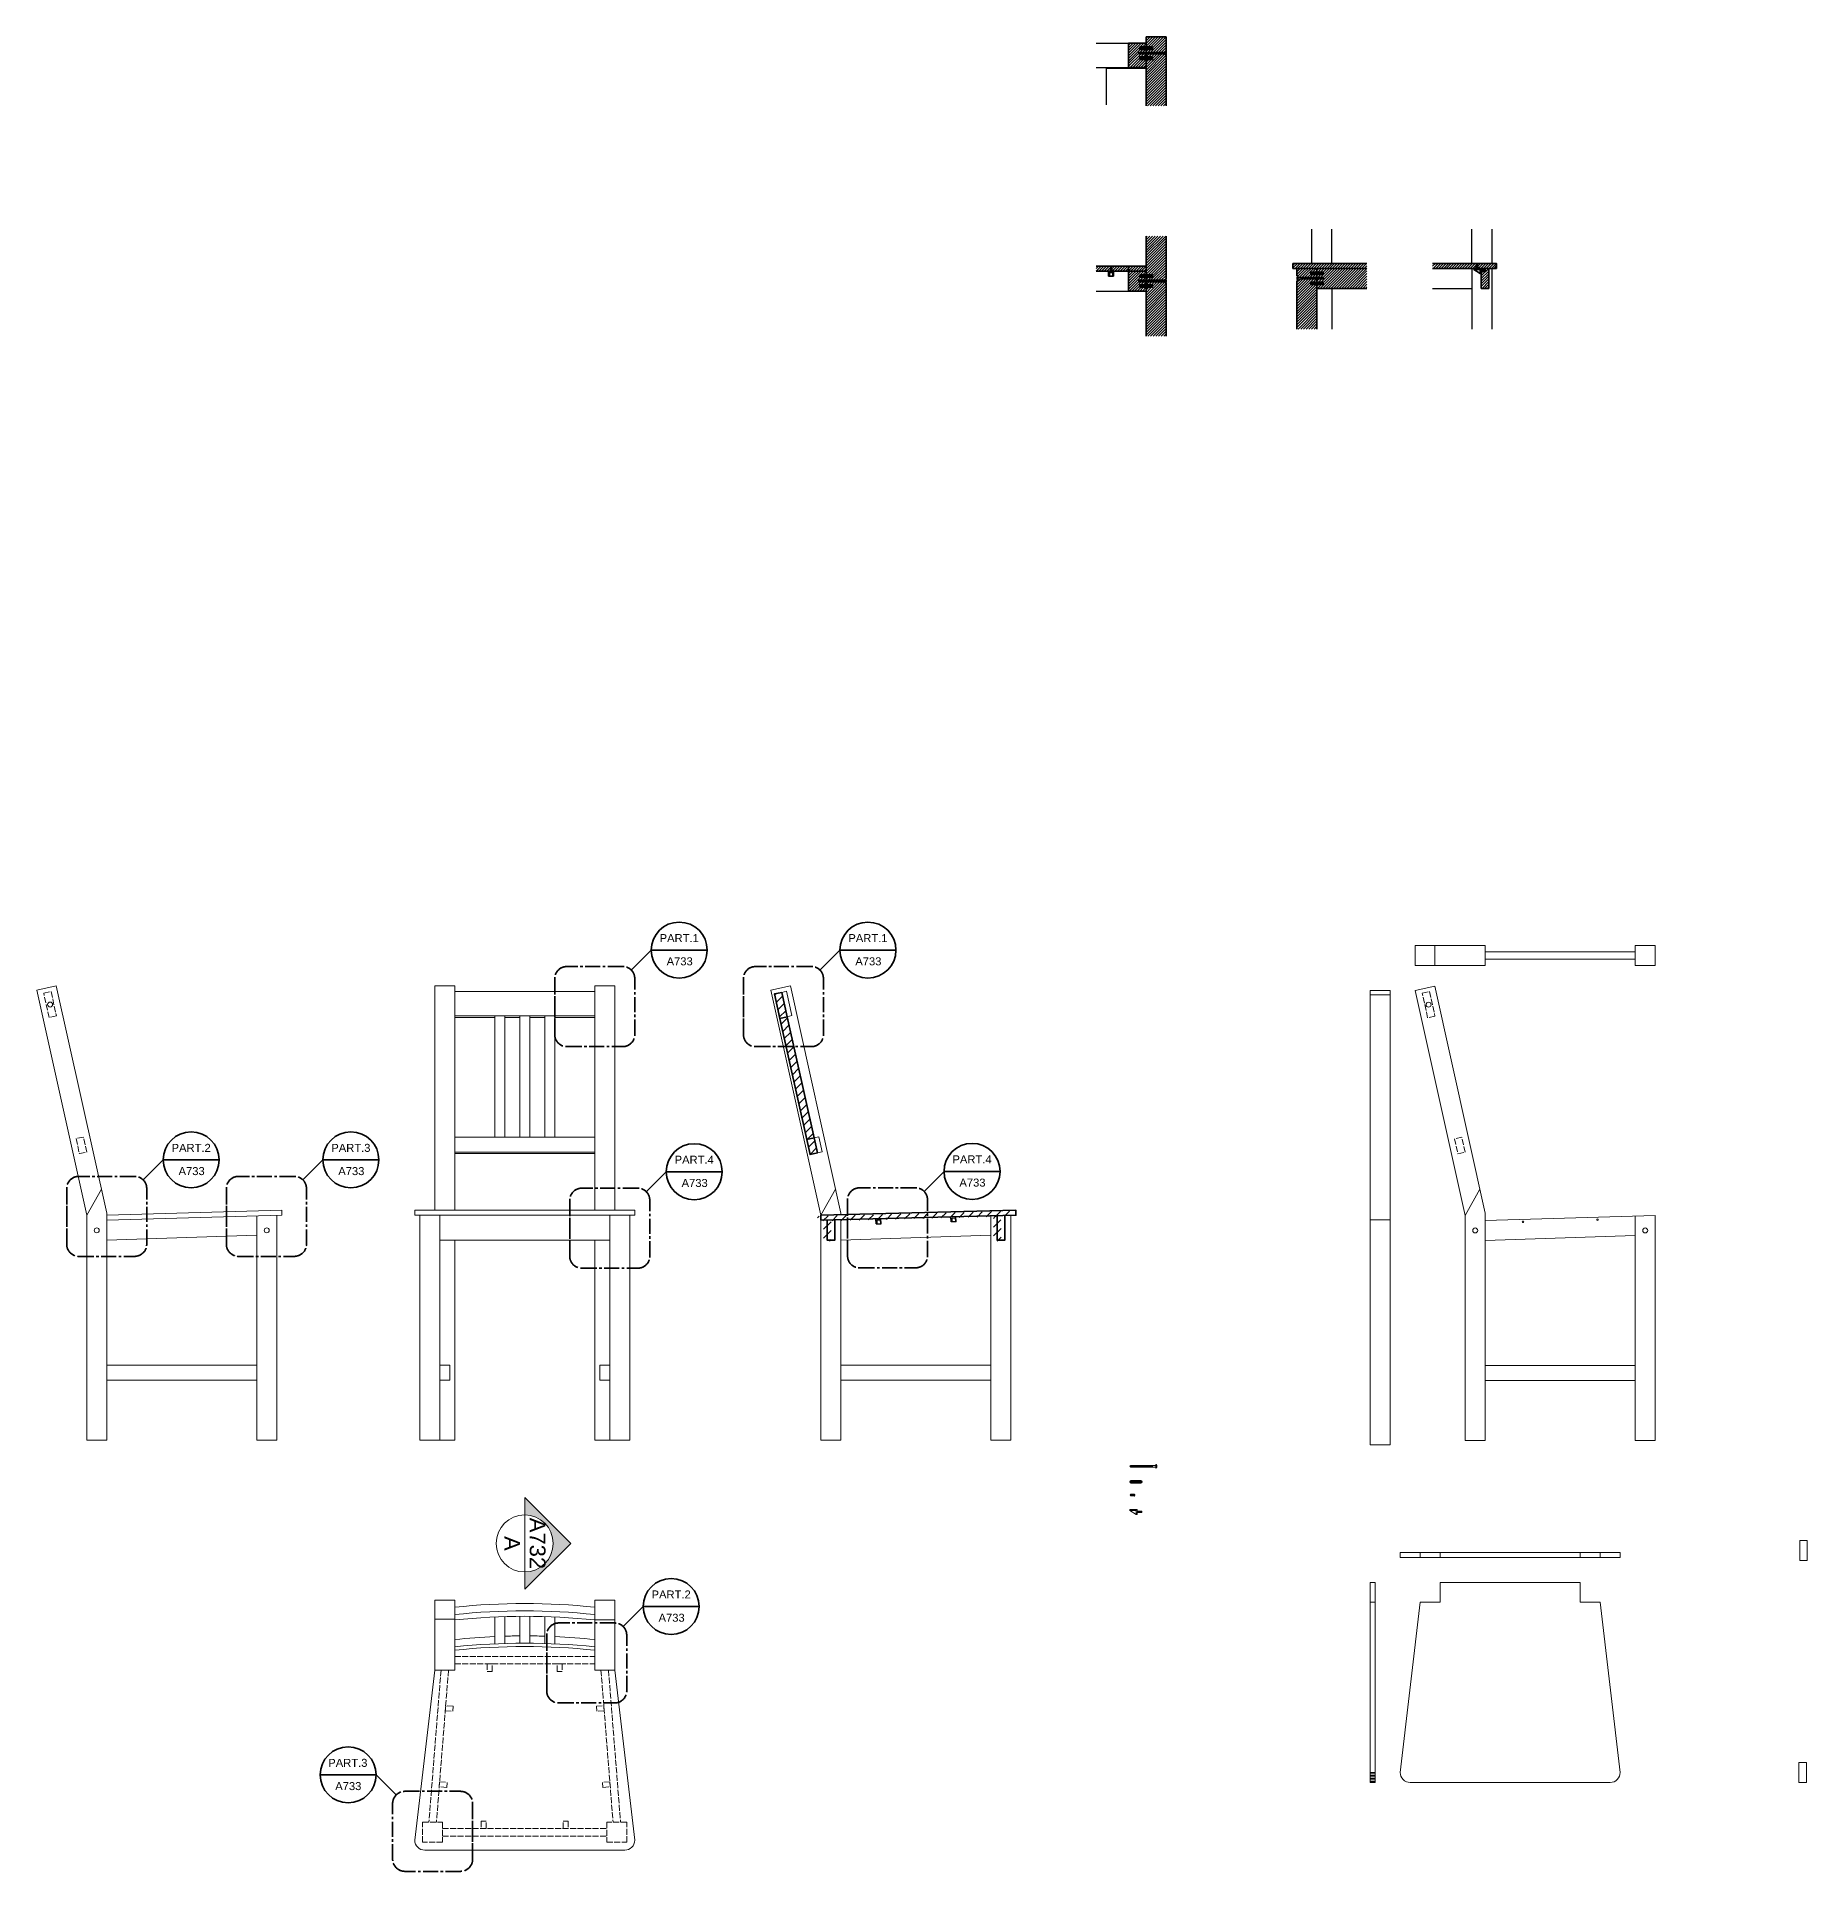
# Model space of a CAD drawing. Header units: inches. Extents: x -747 to 766, y -256 to 288.
# Drawn here: x 36.5 to 390.7, y -78.5 to 288.4 of the extents above; entities that cross this region are included whole.
import ezdxf
from ezdxf.enums import TextEntityAlignment as Align

# ---------------------------------------------------------------- set-up
doc = ezdxf.new("R2010")
doc.units = ezdxf.units.IN
doc.header["$MEASUREMENT"] = 0
doc.linetypes.add('ACAD_ISO02W100', pattern=[15, 12, -3])
doc.linetypes.add('CENTER2', pattern=[1.125, 0.75, -0.125, 0.125, -0.125])
for name, color, linetype, lineweight in [('A-LINE-GRPH', 7, 'Continuous', 13), ('A-PRSP-1', 7, 'Continuous', 40), ('A-SECT A-MCUT', 7, 'Continuous', 35)]:
    doc.layers.add(name, color=color, linetype=linetype, lineweight=lineweight)
doc.styles.add('ARIAL', font='Arial.ttf')
doc.styles.get("Standard").update_dxf_attribs({"font": 'Arial.ttf'})

# ---------------------------------------------------------------- blocks, each defined once
blk = doc.blocks.new('222')
for p, q in [((-1.5, 0), (-1.5, -0.2)), ((0, 0), (0, -0.35)), ((-1.5, -0.2), (-1.05, -0.2)), ((-1.5, -0.2), (-0.2, -1)), ((-0.6499, -0.2002), (-0.2, -0.2)), ((-0.2, -0.2), (-0.2, -1)), ((0, -1), (-0.2, -1)), ((0, -0.35), (0.8, -0.35)), ((0, -0.65), (0.8, -0.65)), ((0, -1), (0, -0.65)), ((0.05, -0.35), (0.05, -0.65)), ((0.1, -0.35), (0.1, -0.65)), ((0.15, -0.35), (0.15, -0.65)), ((0.2, -0.35), (0.2, -0.65)), ((0.25, -0.35), (0.25, -0.65)), ((0.3, -0.35), (0.3, -0.65)), ((0.35, -0.35), (0.35, -0.65)), ((0.4, -0.35), (0.4, -0.65)), ((0.45, -0.35), (0.45, -0.65)), ((0.5, -0.35), (0.5, -0.65)), ((0.55, -0.35), (0.55, -0.65)), ((0.6, -0.35), (0.6, -0.65)), ((0.65, -0.35), (0.65, -0.65)), ((0.7, -0.35), (0.7, -0.65)), ((0.75, -0.35), (0.75, -0.65)), ((0.8, -0.35), (0.8, -0.65)), ((0.8, -0.35), (0.9, -0.375)), ((0.9, -0.625), (0.8, -0.65)), ((0.85, -0.3625), (0.85, -0.6375)), ((0.9, -0.375), (0.9, -0.625))]:
    blk.add_line(p, q)
blk = doc.blocks.new('2')
for p, q in [((-114.31, 468.2), (-111.81, 468.2)), ((-114.29, 468.3), (-111.83, 468.3)), ((-114.29, 468.11), (-111.83, 468.11)), ((-114.22, 468.4), (-111.9, 468.4)), ((-114.22, 468.01), (-111.9, 468.01)), ((-114.06, 468.45), (-112.06, 468.45)), ((-114.06, 467.95), (-112.06, 467.95))]:
    blk.add_line(p, q)
for centre, start, end in [((-114.06, 468.2), 90, 270), ((-112.06, 468.2), 270, 90)]:
    blk.add_arc(centre, 0.25, start, end)
blk = doc.blocks.new('vite sedia')
for p, q in [((127.4, 49.71), (127.49, 49.76)), ((127.4, 49.71), (127.49, 49.66)), ((127.4, 49.71), (127.5, 49.71)), ((127.46, 49.92), (127.5, 49.71)), ((127.5, 49.71), (127.46, 49.5)), ((127.58, 50.06), (127.58, 49.36)), ((127.58, 50.06), (127.63, 50.06)), ((127.58, 49.36), (127.63, 49.36)), ((127.63, 49.36), (127.63, 50.06)), ((132.65, 49.86), (127.63, 49.86)), ((132.65, 49.56), (127.63, 49.56)), ((128.28, 49.56), (128.5, 49.86)), ((128.28, 49.56), (128.28, 49.86)), ((128.5, 49.56), (128.72, 49.86)), ((128.72, 49.56), (128.94, 49.86)), ((128.94, 49.56), (129.16, 49.86)), ((129.16, 49.56), (129.38, 49.86)), ((129.38, 49.56), (129.59, 49.86)), ((129.59, 49.56), (129.81, 49.86)), ((129.81, 49.56), (130.03, 49.86)), ((130.03, 49.56), (130.25, 49.86)), ((130.25, 49.56), (130.47, 49.86)), ((130.47, 49.56), (130.69, 49.86)), ((130.69, 49.56), (130.9, 49.86)), ((130.9, 49.56), (131.12, 49.86)), ((131.12, 49.56), (131.34, 49.86)), ((131.34, 49.56), (131.56, 49.86)), ((131.56, 49.56), (131.78, 49.86)), ((131.78, 49.56), (132, 49.86)), ((132, 49.56), (132.21, 49.86)), ((132.21, 49.56), (132.43, 49.86)), ((132.43, 49.56), (132.65, 49.86)), ((132.85, 49.71), (132.65, 49.86)), ((132.65, 49.56), (132.65, 49.86)), ((132.65, 49.56), (132.85, 49.71))]:
    blk.add_line(p, q)
blk.add_spline([(127.58, 50.06), (127.43, 49.86), (127.43, 49.56), (127.58, 49.36)], degree=3)
blk = doc.blocks.new('9')
for p, q in [((0, 0), (-0.15, -0.15)), ((0.15, -0.15), (0, 0)), ((-0.2, -0.86), (-0.2, -0.85)), ((-0.2, -0.85), (0.2, -0.85)), ((-0.2, -0.86), (0.2, -0.86)), ((-0.15, -0.85), (-0.15, -0.15)), ((-0.15, -0.15), (0.15, -0.15)), ((0.12, -0.24), (-0.13, -0.16)), ((0.12, -0.33), (-0.13, -0.25)), ((0.12, -0.43), (-0.13, -0.35)), ((0.12, -0.54), (-0.13, -0.46)), ((0.12, -0.64), (-0.13, -0.56)), ((0.12, -0.74), (-0.13, -0.66)), ((0.12, -0.84), (-0.13, -0.76)), ((-0.04, -0.89), (-0.04, -0.95)), ((-0.04, -0.89), (0.04, -0.89)), ((-0.04, -0.95), (0.04, -0.95)), ((0, -0.89), (0, -0.95)), ((0.03, -0.86), (0.03, -0.86)), ((0.04, -0.89), (0.04, -0.95)), ((0.15, -0.15), (0.15, -0.85)), ((0.15, -0.25), (0.15, -0.25)), ((0.15, -0.44), (0.15, -0.44)), ((0.15, -0.55), (0.15, -0.55)), ((0.2, -0.86), (0.2, -0.85))]:
    blk.add_line(p, q)
for points in [[(-0.2, -0.86), (-0.15, -0.9), (-0.09, -0.93), (-0.04, -0.95)], [(0.04, -0.95), (0.09, -0.93), (0.15, -0.9), (0.2, -0.86)]]:
    blk.add_open_spline(points, degree=3)
blk = doc.blocks.new('SYMBOL')
at = {"layer": 'A-PRSP-1', "linetype": 'Continuous', "lineweight": 20}
h = blk.add_hatch(color=256, dxfattribs=at)
h.dxf.hatch_style = 1
h.paths.add_polyline_path([(11.206, 4.948), (11.316, 4.948, -1), (11.678, 4.948), (11.788, 4.948), (11.497, 5.241)])
at = {"linetype": 'Continuous', "lineweight": 20}
blk.add_line((11.316, 4.948), (11.678, 4.948), dxfattribs=at)
at = {"layer": 'A-PRSP-1', "linetype": 'Continuous', "lineweight": 20}
for p, q in [((11.206, 4.948), (11.497, 5.241)), ((11.788, 4.948), (11.497, 5.241)), ((11.316, 4.948), (11.206, 4.948)), ((11.678, 4.948), (11.788, 4.948))]:
    blk.add_line(p, q, dxfattribs=at)
blk.add_circle((11.497, 4.948), 0.181, dxfattribs=at)
at = {"linetype": 'Continuous', "lineweight": 20}
for tag, p in [('TAVOLA', (11.497, 5.08)), ('SEZIONE', (11.497, 4.918))]:
    blk.add_attdef(tag, text='', height=0.1, dxfattribs=at).set_placement(p, align=Align.TOP_CENTER)
blk = doc.blocks.new('SECT PARTICOLARI')
at = {"layer": 'A-SECT A-MCUT'}
for q in [(9.12, 9.36), (28.12, 14.36)]:
    blk.add_line((14.12, 14.36), q, dxfattribs=at)
at = {"layer": 'A-SECT A-MCUT', "linetype": 'CENTER2', "ltscale": 5}
blk.add_lwpolyline([(-10, -6.76, 0.414214), (-7, -9.76), (7, -9.76, 0.414214), (10, -6.76), (10, 7.24, 0.414214), (7, 10.24), (-7, 10.24, 0.414214), (-10, 7.24), (-10, -6.76), (-10, 7.24)], format="xyb", dxfattribs=at)
at = {"layer": 'A-SECT A-MCUT'}
blk.add_circle((21.12, 14.36), 7, dxfattribs=at)
at = {"style": 'ARIAL'}
blk.add_attdef('1', text='', height=2, dxfattribs=at).set_placement((21.12, 18.36), align=Align.TOP_CENTER)
blk.add_attdef('A714', (17.97, 10.55), '', height=2, dxfattribs=at)

msp = doc.modelspace()

# ---------------------------------------------------------------- hatches: boundary and pattern name
at = {"transparency": 33554567}
h = msp.add_hatch(dxfattribs=at)
h.set_pattern_fill('ANSI31', color=256, scale=3)
h.paths.add_polyline_path([(257.17, 283.89), (257.17, 284.39), (258.42, 284.39), (258.42, 284.99), (256.99, 284.99), (256.99, 285.29), (258.42, 285.29), (258.42, 285.89), (257.17, 285.89), (257.17, 286.39), (258.42, 286.39), (258.42, 287.14), (254.92, 287.14), (254.92, 282.26), (258.42, 282.26), (258.42, 283.89)])
h.paths.add_polyline_path([(258.42, 274.6), (262.42, 274.6), (262.42, 284.79), (262.22, 284.79), (262.22, 284.99), (258.42, 284.99), (258.42, 284.39), (259.67, 284.39), (259.67, 283.89), (258.42, 283.89)])
h.paths.add_polyline_path([(262.22, 285.29), (262.22, 285.49), (262.27, 285.49), (262.42, 285.49), (262.42, 288.42), (258.42, 288.42), (258.42, 286.39), (259.67, 286.39), (259.67, 285.89), (258.42, 285.89), (258.42, 285.29)])
h = msp.add_hatch(dxfattribs=at)
h.set_pattern_fill('ANSI31', color=256, scale=3)
h.paths.add_polyline_path([(248.42, 242.55), (248.42, 241.55), (251.27, 241.55), (251.27, 242.2), (251.57, 242.2), (251.57, 241.55), (254.92, 241.55), (254.92, 242.55)])
h.paths.add_polyline_path([(258.42, 241.55), (258.42, 242.55), (254.92, 242.55), (254.92, 241.55)])
h.paths.add_polyline_path([(254.92, 241.55), (254.92, 237.55), (258.42, 237.55), (258.42, 238.3), (257.17, 238.3), (257.17, 238.8), (258.42, 238.8), (258.42, 239.4), (256.99, 239.4), (256.99, 239.7), (258.42, 239.7), (258.42, 240.3), (257.17, 240.3), (257.17, 240.8), (258.42, 240.8), (258.42, 241.55)])
h.paths.add_polyline_path([(259.67, 240.8), (259.67, 240.3), (258.42, 240.3), (258.42, 239.7), (262.22, 239.7), (262.22, 239.9), (262.27, 239.9), (262.42, 239.9), (262.42, 248.55), (258.42, 248.55), (258.42, 240.8)])
h.paths.add_polyline_path([(259.67, 238.3), (258.42, 238.3), (258.42, 228.55), (262.42, 228.55), (262.42, 239.2), (262.22, 239.2), (262.22, 239.4), (258.42, 239.4), (258.42, 238.8), (259.67, 238.8)])
at = {"transparency": 33554569}
h = msp.add_hatch(dxfattribs=at)
h.set_pattern_fill('ANSI31', color=256, scale=3)
h.paths.add_polyline_path([(324.43, 242.59), (324.43, 242.79), (324.73, 242.79), (324.73, 242.59), (324.73, 242.59), (324.73, 242.09), (325.43, 242.09), (328.48, 242.09), (328.48, 243.09), (315.71, 243.09), (315.71, 242.09), (324.43, 242.09)])
h.paths.add_polyline_path([(326.94, 242.09), (325.43, 242.09), (325.43, 241.74), (326.23, 241.74), (326.33, 241.72), (326.33, 241.47), (326.23, 241.44), (325.43, 241.44), (325.43, 241.09), (325.43, 238.09), (326.94, 238.09)])
h.paths.add_polyline_path([(325.48, 241.74), (325.43, 241.74), (325.43, 242.09), (324.73, 242.09), (324.73, 241.89), (324.78, 241.89), (325.23, 241.89), (325.23, 241.09), (325.43, 241.09), (325.43, 241.44), (325.48, 241.44)])
h.paths.add_polyline_path([(324.43, 242.09), (323.93, 242.09), (323.93, 241.89), (324.38, 241.89), (324.43, 241.89)])
at = {"layer": 'A-LINE-GRPH', "transparency": 33554569}
h = msp.add_hatch(dxfattribs=at)
h.set_pattern_fill('ANSI31', color=256, scale=3)
h.paths.add_polyline_path([(288.58, 242.09), (288.58, 240.59), (288.78, 240.59), (288.78, 240.24), (292.58, 240.24), (292.58, 240.84), (291.33, 240.84), (291.33, 241.34), (292.58, 241.34), (292.58, 242.09)])
h.paths.add_polyline_path([(288.58, 229.96), (292.58, 229.96), (292.58, 238.84), (291.33, 238.84), (291.33, 239.34), (292.58, 239.34), (292.58, 239.94), (288.78, 239.94), (288.78, 239.74), (288.78, 239.59), (288.58, 239.59)])
h.paths.add_polyline_path([(302.55, 238.09), (302.55, 242.09), (292.58, 242.09), (292.58, 241.34), (293.83, 241.34), (293.83, 240.84), (292.58, 240.84), (292.58, 240.24), (293.8, 240.24), (294, 240.09), (293.8, 239.94), (292.58, 239.94), (292.58, 239.34), (293.83, 239.34), (293.83, 238.84), (292.58, 238.84), (292.58, 238.09)])
h.paths.add_polyline_path([(287.77, 243.09), (287.77, 242.09), (302.55, 242.09), (302.55, 243.09)])
at = {"layer": 'A-LINE-GRPH', "ltscale": 3}
h = msp.add_hatch(dxfattribs=at)
h.set_pattern_fill('ANSI31', color=256, scale=10)
h.set_pattern_definition([(45, (-6.4486, -0.1627), (-0.8838835, 0.8838835), [])])
h.paths.add_polyline_path([(185.15, 92.1), (186.61, 92.42), (185.53, 97.3), (184.06, 96.98)])
h.paths.add_polyline_path([(190.53, 67.87), (192, 68.2), (186.61, 92.42), (185.15, 92.1)])
h.paths.add_polyline_path([(191.2, 64.87), (192.66, 65.2), (192, 68.2), (190.53, 67.87)])
h.paths.add_polyline_path([(195.41, 51.55), (193.91, 51.55), (193.91, 47.55), (195.41, 47.55)])
h.paths.add_polyline_path([(192.66, 52.55), (192.66, 51.55), (231.66, 52.55), (231.66, 53.55)])
h.paths.add_polyline_path([(227.91, 47.55), (229.41, 47.55), (229.38, 52.47), (227.88, 52.47)])

# ---------------------------------------------------------------- linework, layer by layer
for p, q in [((248.42, 287.14), (254.92, 287.14)), ((248.42, 282.26), (254.92, 282.26)), ((250.42, 282.26), (254.92, 282.26)), ((250.42, 282.26), (250.42, 274.77)), ((250.42, 282.1), (258.42, 282.1)), ((254.92, 282.26), (255.04, 282.1)), ((255.04, 282.1), (258.29, 282.1)), ((291.58, 243.09), (291.58, 249.96)), ((295.58, 243.09), (295.58, 249.96)), ((323.58, 243.09), (323.58, 249.96)), ((327.58, 249.96), (327.58, 243.09)), ((323.58, 242.09), (323.58, 229.96)), ((327.58, 242.09), (327.58, 229.96)), ((248.42, 237.55), (254.92, 237.55)), ((295.58, 238.09), (295.58, 229.96)), ((315.71, 238.09), (323.58, 238.09)), ((204.41, 50.99), (204.39, 51.99)), ((205.24, 51.81), (204.54, 51.79)), ((204.54, 51.79), (204.56, 51)), ((205.24, 51.81), (205.26, 51.01)), ((205.41, 51.02), (205.39, 52.02)), ((219.41, 51.38), (219.38, 52.38)), ((220.41, 51.4), (219.41, 51.38)), ((219.54, 52.17), (220.24, 52.19)), ((219.54, 52.17), (219.56, 51.38)), ((220.24, 52.19), (220.26, 51.4)), ((220.41, 51.4), (220.38, 52.4)), ((204.41, 50.99), (205.41, 51.02))]:
    msp.add_line(p, q)
at = {"layer": 'A-LINE-GRPH'}
for p, q in [((312.23, 102.68), (312.23, 106.68)), ((326.23, 106.68), (312.23, 106.68)), ((316.13, 102.68), (316.13, 106.68)), ((326.23, 102.68), (326.23, 106.68)), ((360.23, 106.68), (356.23, 106.68)), ((356.23, 102.68), (356.23, 106.68)), ((360.23, 102.68), (360.23, 106.68)), ((356.23, 105.43), (326.23, 105.43)), ((356.23, 103.93), (326.23, 103.93)), ((326.23, 102.68), (312.23, 102.68)), ((360.23, 102.68), (356.23, 102.68)), ((36.53, 97.71), (40.43, 98.58)), ((36.53, 97.71), (46.53, 52.71)), ((40.43, 98.58), (50.53, 53.15)), ((116.14, 53.71), (116.14, 98.58)), ((116.14, 98.58), (120.14, 98.58)), ((120.14, 53.71), (120.14, 98.58)), ((120.14, 97.47), (148.14, 97.47)), ((148.14, 53.71), (148.14, 98.58)), ((148.14, 98.58), (152.14, 98.58)), ((152.14, 98.58), (152.14, 53.71)), ((183.39, 97.71), (187.29, 98.58)), ((183.39, 97.71), (193.39, 52.71)), ((185.53, 97.3), (186.5, 97.52)), ((186.5, 97.52), (187.59, 92.64)), ((187.29, 98.58), (197.39, 53.15)), ((307.23, 97.68), (303.23, 97.68)), ((303.23, 97.68), (303.23, 6.81)), ((307.23, 96.81), (303.23, 96.81)), ((307.23, 6.81), (307.23, 97.68)), ((312.23, 97.68), (316.13, 98.55)), ((312.23, 97.68), (322.23, 52.68)), ((316.13, 98.55), (326.23, 53.12)), ((120.14, 92.58), (148.14, 92.58)), ((120.14, 92.26), (128.14, 92.26)), ((128.14, 92.58), (128.14, 68.36)), ((130.14, 92.58), (130.14, 68.36)), ((130.14, 92.26), (133.14, 92.26)), ((133.14, 92.58), (133.14, 68.36)), ((133.14, 92.58), (133.14, 68.36)), ((135.14, 92.58), (135.14, 68.36)), ((135.14, 92.58), (135.14, 68.36)), ((135.14, 92.26), (138.14, 92.26)), ((138.14, 92.58), (138.14, 68.36)), ((140.14, 92.58), (140.14, 68.36)), ((140.14, 92.26), (148.14, 92.26)), ((187.59, 92.64), (186.61, 92.42)), ((120.14, 68.36), (148.14, 68.36)), ((192, 68.2), (192.97, 68.42)), ((192.97, 68.42), (193.64, 65.42)), ((120.14, 65.36), (148.14, 65.36)), ((120.14, 65.04), (148.14, 65.04)), ((192.66, 65.2), (193.64, 65.42)), ((49.46, 57.95), (46.53, 52.71)), ((196.32, 57.95), (193.39, 52.71)), ((325.16, 57.92), (322.23, 52.68)), ((46.53, 7.71), (46.53, 52.71)), ((50.53, 52.71), (85.53, 53.71)), ((50.53, 7.71), (50.53, 53.15)), ((50.53, 51.71), (85.53, 52.71)), ((80.53, 52.57), (80.53, 7.71)), ((84.53, 52.68), (84.53, 7.71)), ((85.53, 53.71), (85.53, 52.71)), ((156.14, 53.71), (112.14, 53.71)), ((112.14, 52.71), (112.14, 53.71)), ((156.14, 52.71), (112.14, 52.71)), ((113.14, 52.71), (113.14, 7.71)), ((117.14, 52.71), (117.14, 7.71)), ((151.14, 52.71), (151.14, 7.71)), ((155.14, 7.71), (155.14, 52.71)), ((156.14, 52.71), (156.14, 53.71)), ((193.39, 7.71), (193.39, 51.71)), ((197.39, 52.71), (197.39, 53.15)), ((197.39, 7.71), (197.39, 51.71)), ((227.39, 52.58), (227.39, 7.71)), ((231.39, 52.68), (231.39, 7.71)), ((307.23, 51.81), (303.23, 51.81)), ((322.23, 7.68), (322.23, 52.68)), ((326.23, 7.68), (326.23, 53.12)), ((326.23, 51.68), (326.23, 53.12)), ((360.23, 52.68), (326.23, 51.68)), ((356.2, 52.56), (356.23, 7.68)), ((360.23, 52.68), (360.23, 7.68)), ((50.53, 47.71), (80.53, 48.71)), ((117.14, 47.71), (151.14, 47.71)), ((120.14, 47.71), (120.14, 7.71)), ((148.14, 47.71), (148.14, 7.71)), ((197.39, 47.71), (227.39, 48.71)), ((326.23, 47.68), (356.23, 48.68)), ((80.53, 22.71), (50.53, 22.71)), ((117.14, 22.71), (119.14, 22.71)), ((119.14, 22.71), (119.14, 19.71)), ((151.14, 22.71), (149.14, 22.71)), ((149.14, 22.71), (149.14, 19.71)), ((227.39, 22.71), (197.39, 22.71)), ((356.23, 22.68), (326.23, 22.68)), ((80.53, 19.71), (50.53, 19.71)), ((119.14, 19.71), (117.14, 19.71)), ((149.14, 19.71), (151.14, 19.71)), ((227.39, 19.71), (197.39, 19.71)), ((356.23, 19.68), (326.23, 19.68)), ((46.53, 7.71), (50.53, 7.71)), ((80.53, 7.71), (84.53, 7.71)), ((113.14, 7.71), (117.14, 7.71)), ((120.14, 7.71), (117.14, 7.71)), ((148.14, 7.71), (151.14, 7.71)), ((151.14, 7.71), (155.14, 7.71)), ((193.39, 7.71), (197.39, 7.71)), ((227.39, 7.71), (231.39, 7.71)), ((322.23, 7.68), (326.23, 7.68)), ((356.23, 7.68), (360.23, 7.68)), ((303.23, 6.81), (307.23, 6.81)), ((255.14, -6.1), (256.64, -6.1)), ((255.59, -6.3), (255.59, -6.1)), ((255.59, -6.3), (255.99, -6.3)), ((255.99, -6.3), (255.99, -6.1)), ((309.23, -15.72), (309.23, -14.72)), ((309.23, -14.72), (353.23, -14.72)), ((309.23, -15.72), (353.23, -15.72)), ((313.23, -14.72), (313.23, -15.72)), ((317.23, -14.72), (317.23, -15.72)), ((345.23, -14.72), (345.23, -15.72)), ((349.23, -14.72), (349.23, -15.72)), ((353.23, -15.72), (353.23, -14.72)), ((304.23, -20.72), (303.23, -20.72)), ((303.23, -20.72), (303.23, -24.69)), ((304.23, -20.72), (304.23, -60.71)), ((317.23, -20.72), (345.23, -20.72)), ((317.23, -20.72), (317.23, -24.69)), ((345.23, -20.72), (345.23, -24.69)), ((120.14, -24.26), (116.14, -24.26)), ((116.14, -38.24), (116.14, -24.26)), ((116.14, -28.09), (116.14, -24.26)), ((120.14, -38.26), (120.14, -24.26)), ((148.14, -38.26), (148.14, -24.26)), ((148.14, -24.26), (152.14, -24.26)), ((152.14, -24.26), (152.14, -38.24)), ((303.23, -60.71), (303.23, -24.69)), ((303.23, -24.69), (304.23, -24.69)), ((313.23, -24.69), (317.23, -24.69)), ((349.23, -24.69), (345.23, -24.69)), ((120.14, -28.09), (116.14, -28.09)), ((128.14, -27.62), (128.14, -33)), ((130.14, -27.54), (130.14, -32.93)), ((133.14, -27.49), (133.14, -32.87)), ((133.14, -27.49), (133.14, -32.87)), ((135.14, -27.49), (135.14, -32.87)), ((135.14, -27.49), (135.14, -32.87)), ((138.14, -27.54), (138.14, -32.93)), ((140.14, -27.62), (140.14, -33)), ((152.14, -28.17), (148.14, -28.16)), ((116.14, -38.24), (116.14, -36.24)), ((130.14, -33.59), (130.14, -33.6)), ((138.14, -33.59), (138.14, -33.6)), ((116.14, -38.24), (120.14, -38.26)), ((152.14, -38.24), (148.14, -38.26)), ((304.23, -58.71), (303.23, -58.71)), ((304.23, -59.01), (303.23, -59.01)), ((304.23, -59.31), (303.23, -59.31)), ((304.23, -59.61), (303.23, -59.61)), ((304.23, -59.91), (303.23, -59.91)), ((304.23, -60.21), (303.23, -60.21)), ((304.23, -60.51), (303.23, -60.51)), ((304.23, -60.71), (303.23, -60.71))]:
    msp.add_line(p, q, dxfattribs=at)
at = {"layer": 'A-LINE-GRPH', "linetype": 'ACAD_ISO02W100', "ltscale": 0.1, "transparency": 33554687}
for p, q in [((120.14, -35.51), (148.14, -35.51)), ((117.39, -38.25), (114.97, -68.68)), ((118.89, -38.25), (116.48, -68.68)), ((120.14, -37.01), (148.14, -37.01)), ((149.39, -38.25), (151.8, -68.68)), ((150.89, -38.25), (153.3, -68.68)), ((117.72, -69.93), (150.55, -69.93)), ((117.72, -71.43), (150.55, -71.43))]:
    msp.add_line(p, q, dxfattribs=at)
for points in [[(39.4, 97.47), (40.48, 92.58), (39.02, 92.26), (37.93, 97.14)], [(315.1, 97.44), (316.18, 92.56), (314.72, 92.23), (313.64, 97.11)], [(44.4, 68.04), (45.07, 65.04), (46.53, 65.36), (45.87, 68.36)], [(320.1, 68.01), (320.77, 65.01), (322.23, 65.33), (321.57, 68.33)], [(126.64, -37.01), (126.64, -38.51), (127.64, -38.51), (127.64, -37.01)], [(141.64, -37.01), (141.64, -38.51), (140.64, -38.51), (140.64, -37.01)], [(119.82, -45.48), (118.33, -45.36), (118.25, -46.36), (119.74, -46.48)], [(148.46, -45.48), (149.95, -45.36), (150.03, -46.36), (148.53, -46.48)], [(118.54, -61.69), (117.04, -61.57), (117.12, -60.57), (118.61, -60.69)], [(149.74, -61.69), (151.24, -61.57), (151.16, -60.57), (149.66, -60.69)], [(113.72, -68.68), (117.72, -68.68), (117.72, -72.68), (113.72, -72.68)], [(125.43, -68.43), (125.43, -69.93), (126.43, -69.93), (126.43, -68.43)], [(142.85, -68.43), (142.85, -69.93), (141.85, -69.93), (141.85, -68.43)], [(154.55, -68.68), (150.55, -68.68), (150.55, -72.68), (154.55, -72.68)]]:
    msp.add_lwpolyline(points, close=True, dxfattribs=at)
at = {"layer": 'A-LINE-GRPH'}
for points in [[(390.66, -12.3), (389.16, -12.3), (389.16, -16.3), (390.66, -16.3)], [(390.48, -56.71), (388.98, -56.71), (388.98, -60.71), (390.48, -60.71)]]:
    msp.add_lwpolyline(points, close=True, dxfattribs=at)
for points in [[(313.23, -24.69), (309.23, -58.71, 0.414214), (311.23, -60.71), (351.23, -60.71, 0.414214), (353.23, -58.71), (349.23, -24.69)], [(116.14, -38.24), (112.14, -72.26, 0.414214), (114.14, -74.26), (154.14, -74.26, 0.414214), (156.14, -72.26), (152.14, -38.24)]]:
    msp.add_lwpolyline(points, format="xyb", dxfattribs=at)
for centre, radius in [((39.21, 94.86), 0.5), ((314.91, 94.83), 0.5), ((333.78, 51.4), 0.15), ((348.69, 51.84), 0.15), ((48.53, 49.71), 0.5), ((82.53, 49.71), 0.5), ((324.23, 49.68), 0.5), ((358.23, 49.68), 0.5)]:
    msp.add_circle(centre, radius, dxfattribs=at)
for centre, start, end in [((134.14, -158.64), 83.9898, 96.0102), ((134.14, -160.11), 83.9898, 96.0102), ((134.14, -161.19), 83.9898, 96.0102), ((134.14, -165.11), 92.5719, 96.0102), ((134.14, -166.57), 83.9898, 96.0102), ((134.14, -165.11), 90.4285, 91.7143), ((134.14, -165.11), 88.2857, 89.5715), ((134.14, -165.11), 83.9898, 87.4281), ((134.14, -167.24), 83.9898, 96.0102)]:
    msp.add_arc(centre, 133.71, start, end, dxfattribs=at)
for points in [[(204.68, 51.79), (204.89, 51.72), (205.1, 51.8)], [(220.09, 52.19), (219.89, 52.11), (219.68, 52.18)]]:
    msp.add_spline(points, degree=3, dxfattribs=at)
at = {"layer": 'A-SECT A-MCUT'}
for p, q in [((254.92, 282.26), (254.92, 287.14)), ((254.92, 287.14), (258.42, 287.14)), ((258.42, 288.42), (262.42, 288.42)), ((258.42, 288.42), (258.42, 286.39)), ((262.42, 288.42), (262.42, 274.6)), ((258.42, 285.29), (258.42, 285.89)), ((258.42, 284.99), (258.42, 284.39)), ((258.42, 283.89), (258.42, 274.6)), ((262.22, 285.49), (262.42, 285.49)), ((262.42, 284.79), (262.22, 284.79)), ((254.92, 282.26), (258.42, 282.26)), ((258.42, 240.8), (258.42, 248.55)), ((262.42, 248.55), (262.42, 239.9)), ((251.27, 241.55), (251.27, 242.2)), ((251.27, 242.2), (251.57, 242.2)), ((251.57, 242.2), (251.57, 241.55)), ((254.92, 242.55), (254.92, 237.55)), ((287.77, 243.09), (287.77, 242.09)), ((250.92, 240.55), (250.92, 241.55)), ((250.92, 240.55), (251.92, 240.55)), ((251.22, 241.35), (251.07, 241.35)), ((251.07, 241.35), (251.07, 240.55)), ((251.62, 241.35), (251.77, 241.35)), ((251.77, 241.35), (251.77, 240.55)), ((251.92, 240.55), (251.92, 241.55)), ((258.42, 239.7), (258.42, 240.3)), ((258.42, 239.4), (258.42, 238.8)), ((262.22, 239.9), (262.42, 239.9)), ((262.42, 239.2), (262.22, 239.2)), ((262.42, 239.2), (262.42, 228.55)), ((288.58, 242.09), (288.58, 240.59)), ((288.58, 242.09), (292.58, 242.09)), ((288.78, 240.59), (288.58, 240.59)), ((288.58, 239.59), (288.58, 229.96)), ((288.58, 239.59), (288.78, 239.59)), ((288.78, 240.59), (288.78, 240.24)), ((288.78, 239.94), (288.78, 239.59)), ((292.58, 242.09), (292.58, 241.34)), ((292.58, 240.84), (292.58, 240.24)), ((292.58, 239.94), (292.58, 239.34)), ((292.58, 238.84), (292.58, 229.96)), ((325.43, 241.09), (325.43, 238.09)), ((326.94, 242.09), (326.94, 238.09)), ((254.92, 237.55), (258.42, 237.55)), ((258.42, 228.55), (258.42, 238.3)), ((292.58, 238.09), (302.55, 238.09)), ((325.43, 238.09), (326.94, 238.09)), ((185.15, 92.1), (190.53, 67.87)), ((186.61, 92.42), (192, 68.2))]:
    msp.add_line(p, q, dxfattribs=at)
for points in [[(257.17, 286.39), (257.17, 285.89), (259.67, 285.89), (259.67, 286.39)], [(257.17, 284.39), (257.17, 283.89), (259.67, 283.89), (259.67, 284.39)], [(257.17, 240.8), (257.17, 240.3), (259.67, 240.3), (259.67, 240.8)], [(257.17, 238.8), (257.17, 238.3), (259.67, 238.3), (259.67, 238.8)], [(291.33, 241.34), (291.33, 240.84), (293.83, 240.84), (293.83, 241.34)], [(291.33, 239.34), (291.33, 238.84), (293.83, 238.84), (293.83, 239.34)], [(193.39, 52.71), (232.39, 53.71), (232.39, 52.71), (193.39, 51.71)]]:
    msp.add_lwpolyline(points, close=True, dxfattribs=at)
for points in [[(258.42, 285.29), (256.99, 285.29), (256.99, 284.99), (258.42, 284.99)], [(258.42, 242.55), (248.42, 242.55)], [(302.55, 243.09), (287.77, 243.09)], [(315.71, 242.09), (324.43, 242.09), (324.43, 242.79), (324.73, 242.79), (324.73, 242.09), (325.43, 242.09), (328.48, 242.09), (328.48, 243.09), (315.71, 243.09)], [(248.42, 241.55), (251.27, 241.55)], [(251.57, 241.55), (258.42, 241.55)], [(258.42, 239.7), (256.99, 239.7), (256.99, 239.4), (258.42, 239.4)], [(287.77, 242.09), (302.55, 242.09)], [(196.14, 51.78), (196.14, 47.71), (194.64, 47.71), (194.64, 51.74)], [(228.64, 52.61), (228.64, 47.71), (230.14, 47.71), (230.14, 52.65)]]:
    msp.add_lwpolyline(points, dxfattribs=at)
at = {"layer": 'A-SECT A-MCUT', "ltscale": 0.1, "transparency": 33554687}
for points in [[(185.53, 97.3), (186.61, 92.42), (185.15, 92.1), (184.06, 96.98)], [(190.53, 67.87), (191.2, 64.87), (192.66, 65.2), (192, 68.2)]]:
    msp.add_lwpolyline(points, close=True, dxfattribs=at)

# ---------------------------------------------------------------- block references
for name, p in [('vite sedia', (161.15, 190.38)), ('2', (405.64, -227.11))]:
    msp.add_blockref(name, p)
at = {"xscale": -1, "rotation": 180}
msp.add_blockref('2', (405.64, 707.29), dxfattribs=at)
at = {"layer": 'A-LINE-GRPH', "xscale": 0.8, "yscale": 0.8, "zscale": 0.8}
for p, values in [((148.14, 94.26), {'1': 'PART.1', 'A714': 'A733'}), ((185.88, 94.26), {'1': 'PART.1', 'A714': 'A733'}), ((50.53, 52.31), {'1': 'PART.2', 'A714': 'A733'}), ((82.47, 52.31), {'1': 'PART.3', 'A714': 'A733'}), ((151.14, 49.94), {'1': 'PART.4', 'A714': 'A733'}), ((206.7, 50.01), {'1': 'PART.4', 'A714': 'A733'}), ((146.53, -37.01), {'1': 'PART.2', 'A714': 'A733'})]:
    msp.add_blockref('SECT PARTICOLARI', p, dxfattribs=at).add_auto_attribs(values)
at = {"layer": 'A-LINE-GRPH', "xscale": -1}
for name, p in [('vite sedia', (387.99, -47.19)), ('2', (143.33, -468.8))]:
    msp.add_blockref(name, p, dxfattribs=at)
at = {"layer": 'A-LINE-GRPH', "rotation": 90}
msp.add_blockref('9', (255.2, -3.23), dxfattribs=at)
at = {"layer": 'A-LINE-GRPH'}
ref = msp.add_blockref('SYMBOL', (-21.71, 349.2), dxfattribs=dict(at, xscale=31.49606299212599, yscale=31.49606299212599, zscale=31.49606299212599, rotation=270))
ref.add_attrib('SEZIONE', 'A', dxfattribs={"layer": '0', "linetype": 'Continuous', "lineweight": 20, "height": 3.15, "rotation": 270, "style": 'ARIAL'}).set_placement((133.19, -12.91), align=Align.TOP_CENTER)
ref.add_attrib('TAVOLA', 'A732', dxfattribs={"layer": '0', "linetype": 'Continuous', "lineweight": 20, "height": 3.15, "rotation": 270}).set_placement((138.29, -12.91), align=Align.TOP_CENTER)
msp.add_blockref('222', (256.64, -6.1), dxfattribs=at)
ref = msp.add_blockref('SECT PARTICOLARI', (115.72, -70.68), dxfattribs=dict(at, xscale=-0.8, yscale=0.8, zscale=0.8))
ref.add_attrib('1', 'PART.3', dxfattribs={"layer": '0', "height": 1.6, "style": 'ARIAL'}).set_placement((98.76, -55.99), align=Align.TOP_CENTER)
ref.add_attrib('A714', 'A733', (96.24, -62.24), dxfattribs={"layer": '0', "height": 1.6, "style": 'ARIAL'})
at = {"layer": 'A-SECT A-MCUT', "xscale": -1}
for name, p in [('2', (145.36, -182.06)), ('vite sedia', (389.85, 235.43)), ('vite sedia', (389.85, 189.84)), ('2', (145.36, -227.65))]:
    msp.add_blockref(name, p, dxfattribs=at)
at = {"layer": 'A-SECT A-MCUT', "rotation": 180}
for p in [(145.36, 752.35), (145.36, 706.75)]:
    msp.add_blockref('2', p, dxfattribs=at)
at = {"layer": 'A-SECT A-MCUT'}
for name, p in [('9', (251.42, 242.2)), ('9', (324.58, 242.74)), ('222', (325.43, 242.09))]:
    msp.add_blockref(name, p, dxfattribs=at)

doc.saveas('drawing.dxf')
